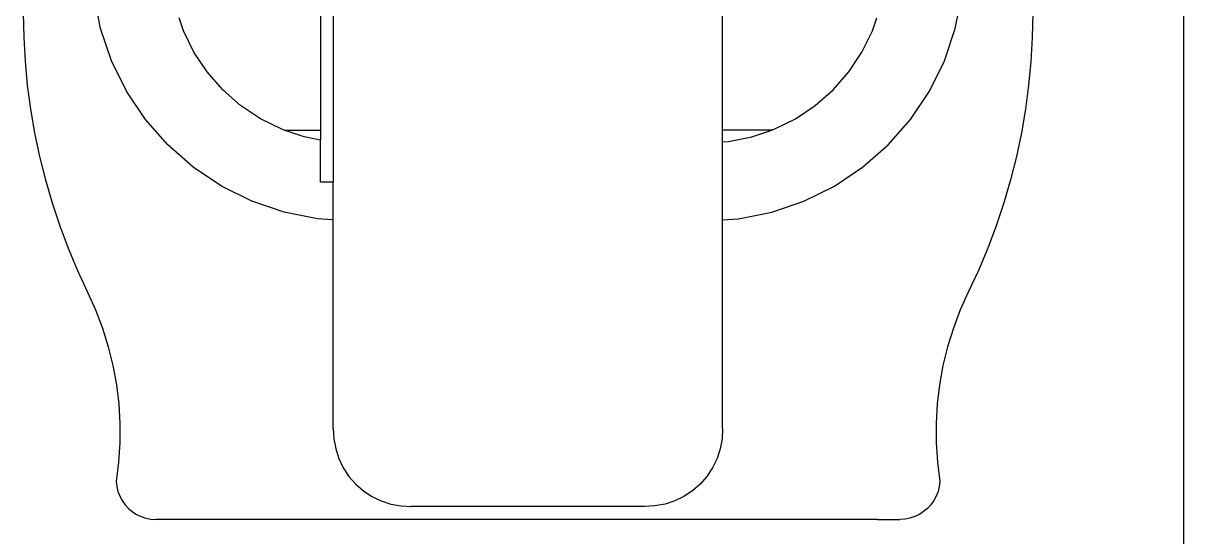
# Model space of a CAD drawing. Header units: millimetres. Extents: x -9564 to 18143, y -28921 to 24346.
# Drawn here: x 12671 to 13385, y -21777 to -21461 of the extents above; entities that cross this region are included whole.
import ezdxf

# ---------------------------------------------------------------- set-up
doc = ezdxf.new("R2010")
doc.units = ezdxf.units.MM
doc.header["$LTSCALE"] = 100
doc.layers.add('Maquinas', color=200, linetype='Continuous')

msp = doc.modelspace()

# ---------------------------------------------------------------- linework, layer by layer
msp.add_line((13385.2, -21787.81), (13385.2, -20971.81))
at = {"layer": 'Maquinas'}
for p, q in [((12861.98, -21271.49), (12861.98, -21558.87)), ((12854, -21421.46), (12854, -21526.94)), ((13101.46, -21526.94), (13101.46, -21428.12)), ((12718.79, -21464.49), (12714.72, -21444)), ((13244.65, -21464.49), (13248.72, -21444)), ((12671.19, -21455.1), (12671.47, -21469.9)), ((13292.26, -21455.1), (13291.98, -21469.9)), ((12769.76, -21465.93), (12767.04, -21457.92)), ((13193.69, -21465.93), (13196.41, -21457.92)), ((12671.47, -21469.9), (12672.31, -21484.67)), ((12725.51, -21484.26), (12718.79, -21464.49)), ((12776.22, -21479.04), (12769.76, -21465.93)), ((13187.22, -21479.04), (13193.69, -21465.93)), ((13237.94, -21484.26), (13244.65, -21464.49)), ((13291.98, -21469.9), (13291.14, -21484.67)), ((12672.31, -21484.67), (12673.71, -21499.41)), ((12734.74, -21502.99), (12725.51, -21484.26)), ((12784.34, -21491.2), (12776.22, -21479.04)), ((13179.1, -21491.2), (13187.22, -21479.04)), ((13228.7, -21502.99), (13237.94, -21484.26)), ((13291.14, -21484.67), (13289.74, -21499.41)), ((12793.98, -21502.19), (12784.34, -21491.2)), ((13169.46, -21502.19), (13179.1, -21491.2)), ((12673.71, -21499.41), (12675.66, -21514.08)), ((12746.35, -21520.36), (12734.74, -21502.99)), ((12804.97, -21511.83), (12793.98, -21502.19)), ((13158.47, -21511.83), (13169.46, -21502.19)), ((13217.1, -21520.36), (13228.7, -21502.99)), ((13289.74, -21499.41), (13287.78, -21514.08)), ((12817.13, -21519.95), (12804.97, -21511.83)), ((13146.31, -21519.95), (13158.47, -21511.83)), ((12675.66, -21514.08), (12678.17, -21528.67)), ((12760.11, -21536.06), (12746.35, -21520.36)), ((12830.24, -21526.42), (12817.13, -21519.95)), ((13133.2, -21526.42), (13146.31, -21519.95)), ((13203.33, -21536.06), (13217.1, -21520.36)), ((13287.78, -21514.08), (13285.27, -21528.67)), ((12831.79, -21526.94), (12830.24, -21526.42)), ((12831.79, -21526.94), (12854, -21526.94)), ((12844.08, -21531.12), (12831.79, -21526.94)), ((12854, -21526.94), (12854, -21533.09)), ((13131.66, -21526.94), (13101.46, -21526.94)), ((13101.46, -21534.2), (13101.46, -21526.94)), ((13119.36, -21531.12), (13131.66, -21526.94)), ((13131.66, -21526.94), (13133.2, -21526.42)), ((12678.17, -21528.67), (12681.23, -21543.16)), ((12854, -21533.09), (12844.08, -21531.12)), ((12854, -21558.87), (12854, -21533.09)), ((13101.46, -21534.2), (13105.02, -21533.97)), ((13101.46, -21582.1), (13101.46, -21534.2)), ((13105.02, -21533.97), (13119.36, -21531.12)), ((13285.27, -21528.67), (13282.21, -21543.16)), ((12775.82, -21549.83), (12760.11, -21536.06)), ((13187.63, -21549.83), (13203.33, -21536.06)), ((12681.23, -21543.16), (12684.83, -21557.51)), ((13282.21, -21543.16), (13278.61, -21557.51)), ((12793.18, -21561.43), (12775.82, -21549.83)), ((13170.26, -21561.43), (13187.63, -21549.83)), ((12684.83, -21557.51), (12688.98, -21571.72)), ((12811.91, -21570.67), (12793.18, -21561.43)), ((12854, -21558.87), (12861.98, -21558.87)), ((12861.98, -21582.1), (12861.98, -21558.87)), ((13151.53, -21570.67), (13170.26, -21561.43)), ((13278.61, -21557.51), (13274.46, -21571.72)), ((12688.98, -21571.72), (12693.66, -21585.77)), ((12831.69, -21577.38), (12811.91, -21570.67)), ((12852.17, -21581.46), (12831.69, -21577.38)), ((13111.27, -21581.46), (13131.76, -21577.38)), ((13131.76, -21577.38), (13151.53, -21570.67)), ((13274.46, -21571.72), (13269.78, -21585.77)), ((12861.98, -21582.1), (12852.17, -21581.46)), ((12861.98, -21710.55), (12861.98, -21582.1)), ((13101.46, -21582.1), (13111.27, -21581.46)), ((13101.46, -21710.55), (13101.46, -21582.1)), ((12693.66, -21585.77), (12698.87, -21599.62)), ((13269.78, -21585.77), (13264.57, -21599.62)), ((12698.87, -21599.62), (12704.6, -21613.27)), ((13264.57, -21599.62), (13258.84, -21613.27)), ((12704.6, -21613.27), (12710.84, -21626.69)), ((13258.84, -21613.27), (13252.6, -21626.69)), ((12710.84, -21626.69), (12715.75, -21637.59)), ((13252.6, -21626.69), (13247.69, -21637.59)), ((12715.75, -21637.59), (12720, -21648.77)), ((13247.69, -21637.59), (13243.45, -21648.77)), ((12720, -21648.77), (12723.55, -21660.18)), ((13243.45, -21648.77), (13239.9, -21660.18)), ((12723.55, -21660.18), (12726.4, -21671.79)), ((13239.9, -21660.18), (13237.04, -21671.79)), ((12726.4, -21671.79), (12728.54, -21683.55)), ((13237.04, -21671.79), (13234.91, -21683.55)), ((12728.54, -21683.55), (12729.95, -21695.42)), ((13234.91, -21683.55), (13233.49, -21695.42)), ((12729.95, -21695.42), (12730.64, -21707.35)), ((13233.49, -21695.42), (13232.8, -21707.35)), ((12730.64, -21707.35), (12730.61, -21719.3)), ((12861.98, -21710.55), (12862.28, -21716.84)), ((13101.46, -21710.55), (13101.16, -21716.84)), ((13232.8, -21707.35), (13232.84, -21719.3)), ((12730.61, -21719.3), (12729.84, -21731.23)), ((12862.28, -21716.84), (12863.42, -21723.03)), ((13101.16, -21716.84), (13100.02, -21723.03)), ((13232.84, -21719.3), (13233.6, -21731.23)), ((12863.42, -21723.03), (12865.38, -21729.02)), ((13100.02, -21723.03), (13098.07, -21729.02)), ((12729.84, -21731.23), (12728.35, -21743.09)), ((12865.38, -21729.02), (12868.12, -21734.69)), ((13098.07, -21729.02), (13095.33, -21734.69)), ((13233.6, -21731.23), (13235.1, -21743.09)), ((12868.12, -21734.69), (12871.59, -21739.94)), ((12871.59, -21739.94), (12875.74, -21744.69)), ((13091.85, -21739.94), (13087.71, -21744.69)), ((13095.33, -21734.69), (13091.85, -21739.94)), ((12728.35, -21743.09), (12728.7, -21746.18)), ((12728.7, -21746.18), (12729.43, -21749.2)), ((12875.74, -21744.69), (12880.48, -21748.83)), ((12880.48, -21748.83), (12885.73, -21752.31)), ((13082.96, -21748.83), (13077.71, -21752.31)), ((13087.71, -21744.69), (13082.96, -21748.83)), ((13234.75, -21746.18), (13234.01, -21749.2)), ((13235.1, -21743.09), (13234.75, -21746.18)), ((12729.43, -21749.2), (12730.54, -21752.11)), ((12730.54, -21752.11), (12732.01, -21754.84)), ((12732.01, -21754.84), (12733.82, -21757.38)), ((12885.73, -21752.31), (12891.4, -21755.05)), ((12891.4, -21755.05), (12897.39, -21757)), ((13072.04, -21755.05), (13066.05, -21757)), ((13077.71, -21752.31), (13072.04, -21755.05)), ((13231.43, -21754.84), (13229.62, -21757.38)), ((13232.9, -21752.11), (13231.43, -21754.84)), ((13234.01, -21749.2), (13232.9, -21752.11)), ((12733.82, -21757.38), (12735.93, -21759.66)), ((12735.93, -21759.66), (12738.31, -21761.66)), ((12738.31, -21761.66), (12740.93, -21763.34)), ((12897.39, -21757), (12903.58, -21758.14)), ((12903.58, -21758.14), (12909.88, -21758.44)), ((12909.88, -21758.44), (12909.97, -21758.44)), ((13053.47, -21758.44), (12909.97, -21758.44)), ((13053.57, -21758.44), (13053.47, -21758.44)), ((13059.86, -21758.14), (13053.57, -21758.44)), ((13066.05, -21757), (13059.86, -21758.14)), ((13225.13, -21761.66), (13222.51, -21763.34)), ((13227.51, -21759.66), (13225.13, -21761.66)), ((13229.62, -21757.38), (13227.51, -21759.66)), ((12740.93, -21763.34), (12743.74, -21764.67)), ((12743.74, -21764.67), (12746.69, -21765.64)), ((12746.69, -21765.64), (12749.75, -21766.23)), ((12749.75, -21766.23), (12752.85, -21766.43)), ((12766.98, -21766.43), (12752.85, -21766.43)), ((12766.98, -21766.16), (12766.98, -21766.43)), ((13196.46, -21766.43), (12766.98, -21766.43)), ((13196.46, -21766.16), (13196.46, -21766.43)), ((13196.46, -21766.43), (13210.59, -21766.43)), ((13213.7, -21766.23), (13210.59, -21766.43)), ((13216.75, -21765.64), (13213.7, -21766.23)), ((13219.71, -21764.67), (13216.75, -21765.64)), ((13222.51, -21763.34), (13219.71, -21764.67))]:
    msp.add_line(p, q, dxfattribs=at)

doc.saveas('drawing.dxf')
